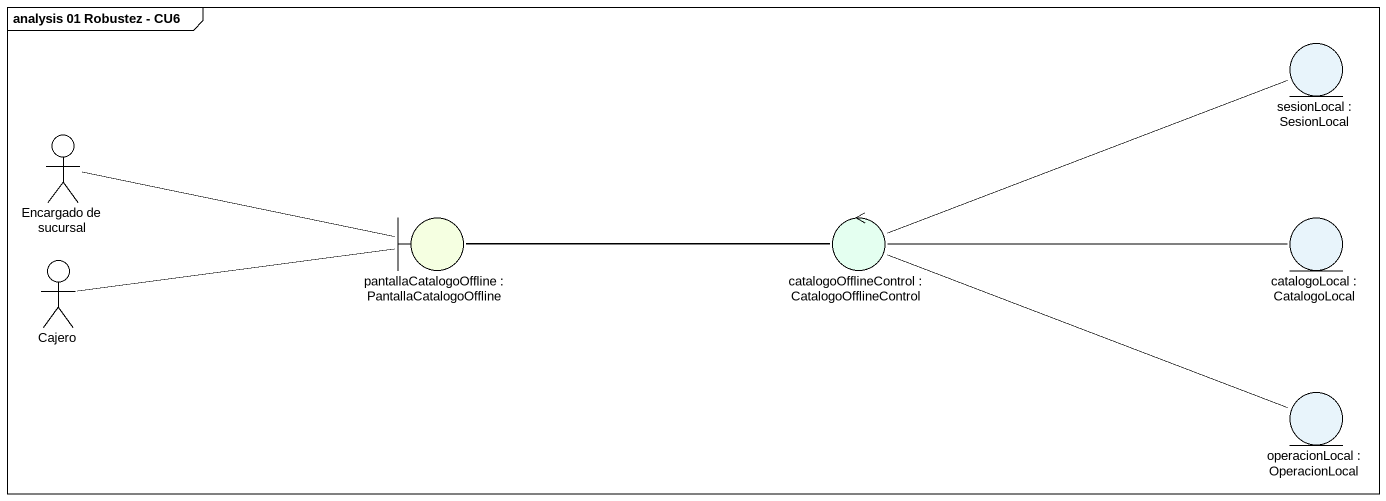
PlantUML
@startuml
mainframe analysis 01 Robustez - CU6
entity "sesionLocal : SesionLocal" as sesionLocal #E8F4FB
actor "Encargado de sucursal" as Encargado_de_sucursal
actor Cajero
boundary "pantallaCatalogoOffline : PantallaCatalogoOffline" as pantallaCatalogoOffline #F5FFE1
control "catalogoOfflineControl : CatalogoOfflineControl" as catalogoOfflineControl #E4FFF0
entity "catalogoLocal : CatalogoLocal" as catalogoLocal #E8F4FB
entity "operacionLocal : OperacionLocal" as operacionLocal #E8F4FB
Encargado_de_sucursal -right- pantallaCatalogoOffline
Cajero -right- pantallaCatalogoOffline
pantallaCatalogoOffline -right- catalogoOfflineControl
catalogoOfflineControl -right- sesionLocal
catalogoOfflineControl -left- pantallaCatalogoOffline
catalogoOfflineControl -right- catalogoLocal
catalogoOfflineControl -right- operacionLocal
@enduml
